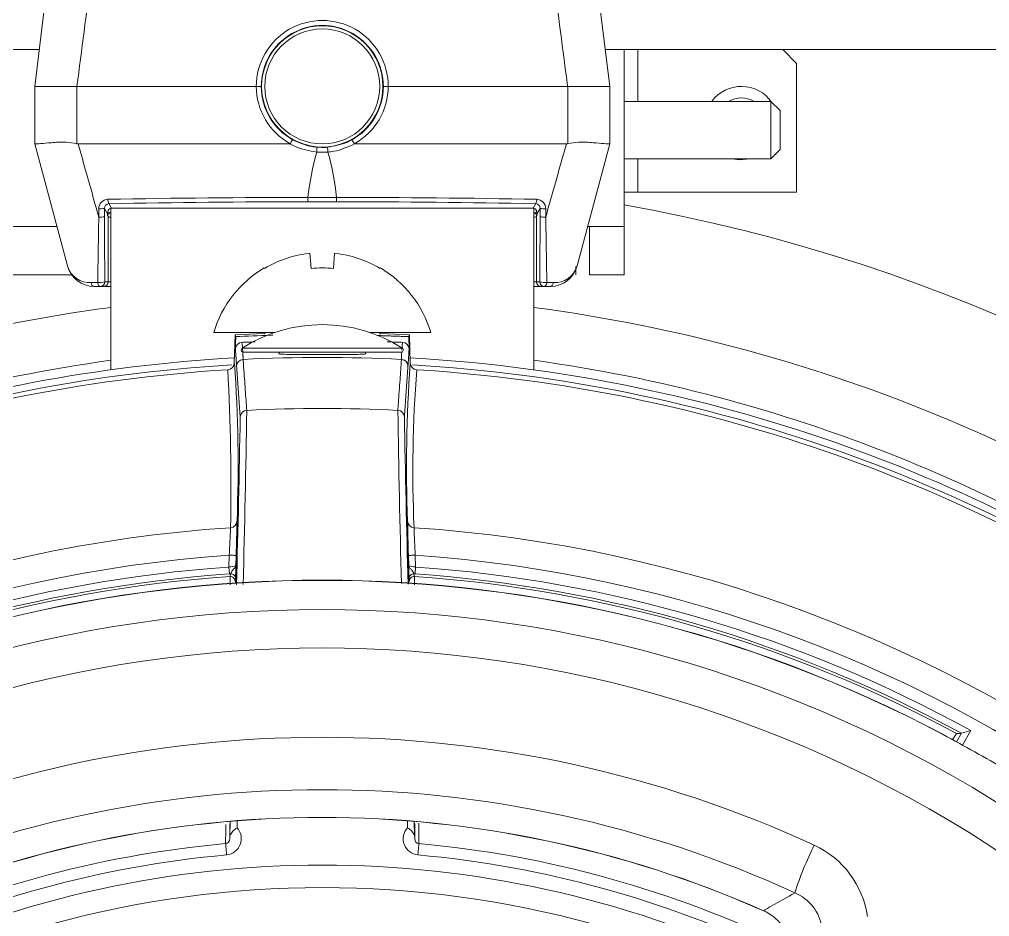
# Model space of a CAD drawing. Extents: x 7 to 113, y 1 to 87.
# Drawn here: x 106.314 to 108.423, y 38.972 to 40.924 of the extents above; entities that cross this region are included whole.
import ezdxf

# ---------------------------------------------------------------- set-up
doc = ezdxf.new("R2010")
doc.units = 0
doc.header["$MEASUREMENT"] = 0
doc.layers.add('OBJECT', color=7, linetype='CONTINUOUS')

msp = doc.modelspace()

# ---------------------------------------------------------------- linework, layer by layer
at = {"layer": 'OBJECT', "lineweight": 15}
for p, q in [((106.3831, 41.0669), (106.3477, 40.7782)), ((107.5623, 41.0669), (107.5977, 40.7782)), ((106.3575, 40.8582), (105.9138, 40.8582)), ((107.5879, 40.8582), (107.6288, 40.8582)), ((107.6288, 40.8582), (107.6288, 40.4732)), ((107.6588, 40.8582), (107.6288, 40.8582)), ((107.9738, 40.8582), (107.6588, 40.8582)), ((107.6588, 40.7457), (107.6588, 40.8582)), ((108.0038, 40.8282), (107.9738, 40.8582)), ((107.9738, 40.8582), (108.5747, 40.8582)), ((108.0038, 40.5482), (108.0038, 40.8282)), ((106.3477, 40.7782), (106.3477, 40.6532)), ((106.3477, 40.7782), (106.3477, 40.7782)), ((106.4392, 40.6537), (106.4392, 40.7782)), ((106.4394, 40.7782), (106.8293, 40.7782)), ((106.8293, 40.7782), (106.8293, 40.7782)), ((107.506, 40.7782), (107.1161, 40.7782)), ((107.1161, 40.7782), (107.1161, 40.7782)), ((107.5061, 40.6537), (107.5061, 40.7782)), ((107.5977, 40.7782), (107.5977, 40.6532)), ((107.5977, 40.7782), (107.5977, 40.7782)), ((107.9477, 40.7457), (107.6288, 40.7457)), ((107.9677, 40.7257), (107.9477, 40.7457)), ((107.9477, 40.6207), (107.9477, 40.7457)), ((107.9677, 40.7257), (107.9677, 40.6407)), ((106.3477, 40.6532), (106.3477, 40.6532)), ((106.442, 40.6532), (106.9024, 40.6532)), ((107.5034, 40.6532), (107.043, 40.6532)), ((107.5977, 40.6532), (107.5977, 40.6532)), ((107.9477, 40.6207), (107.9677, 40.6407)), ((107.6288, 40.6207), (107.9477, 40.6207)), ((107.6588, 40.5482), (107.6588, 40.6207)), ((106.9416, 40.5369), (107.0038, 40.5369)), ((107.6588, 40.5482), (107.6288, 40.5482)), ((108.0038, 40.5482), (107.6588, 40.5482)), ((106.5146, 40.5133), (106.5087, 40.5232)), ((107.0037, 40.5274), (106.9416, 40.5274)), ((107.4308, 40.5133), (107.4367, 40.5232)), ((106.499, 40.5127), (106.5061, 40.5008)), ((106.5061, 40.5008), (106.5061, 40.4984)), ((106.5062, 40.4965), (106.5069, 40.4952)), ((106.5069, 40.4952), (106.5069, 40.3532)), ((106.5073, 40.5078), (106.5071, 40.5082)), ((106.5127, 40.1617), (106.5127, 40.513)), ((106.5147, 40.5133), (106.5146, 40.5133)), ((106.5169, 40.5133), (107.4285, 40.5133)), ((106.5169, 40.5133), (107.4285, 40.5133)), ((106.5169, 40.5133), (106.5169, 40.5133)), ((107.4285, 40.5133), (107.4285, 40.5133)), ((107.4307, 40.5133), (107.4308, 40.5133)), ((107.4327, 40.513), (107.4327, 40.1617)), ((107.4381, 40.5078), (107.4383, 40.5082)), ((107.4392, 40.4965), (107.4384, 40.4952)), ((107.4384, 40.4952), (107.4384, 40.3532)), ((107.4463, 40.5127), (107.4393, 40.5008)), ((107.4393, 40.5008), (107.4393, 40.4984)), ((105.9138, 40.4732), (106.3959, 40.4732)), ((107.5495, 40.4732), (107.6288, 40.4732)), ((107.5538, 40.4732), (107.5538, 40.3682)), ((107.6288, 40.4732), (107.6288, 40.3682)), ((106.9484, 40.3824), (106.9459, 40.4153)), ((106.9995, 40.4153), (106.997, 40.3824)), ((105.9138, 40.3682), (106.4289, 40.3682)), ((106.8462, 40.3833), (106.8469, 40.3824)), ((107.0984, 40.3824), (107.0992, 40.3833)), ((107.5238, 40.3862), (107.5238, 40.3682)), ((107.5538, 40.3682), (107.6288, 40.3682)), ((106.5069, 40.3532), (106.4999, 40.3532)), ((106.5127, 40.3532), (106.5069, 40.3532)), ((107.4327, 40.3532), (107.4384, 40.3532)), ((107.4384, 40.3532), (107.4455, 40.3532)), ((106.4899, 40.3432), (106.497, 40.3432)), ((106.497, 40.3432), (106.5126, 40.3432)), ((107.4484, 40.3432), (107.4328, 40.3432)), ((107.4555, 40.3432), (107.4484, 40.3432)), ((106.7367, 40.2432), (106.87, 40.2432)), ((106.8477, 40.2432), (106.8477, 40.2394)), ((107.0754, 40.2432), (107.2087, 40.2432)), ((107.0977, 40.2394), (107.0977, 40.2432)), ((106.783, 40.238), (106.7814, 40.1765)), ((107.1624, 40.238), (107.164, 40.1765)), ((107.1465, 40.2092), (106.7988, 40.2092)), ((107.1439, 40.2), (106.8015, 40.2)), ((106.8789, 40.2), (106.8789, 40.1969)), ((107.0664, 40.1969), (107.0664, 40.2)), ((106.7698, 39.7329), (106.7705, 39.7585)), ((106.7855, 39.7581), (106.7849, 39.7357)), ((107.1605, 39.7357), (107.1599, 39.7581)), ((107.1749, 39.7585), (107.1755, 39.7329)), ((106.7709, 39.7179), (106.7698, 39.7329)), ((107.1755, 39.7329), (107.1745, 39.7179)), ((108.3827, 39.3772), (108.3641, 39.3451)), ((108.3511, 39.3524), (108.362, 39.3714)), ((106.7719, 39.1485), (106.7727, 39.1796)), ((106.7877, 39.1809), (106.7874, 39.1658)), ((107.158, 39.1658), (107.1576, 39.1808)), ((107.1727, 39.1795), (107.1735, 39.1485)), ((106.7717, 39.1415), (106.7719, 39.1485)), ((107.1735, 39.1471), (107.1735, 39.1484))]:
    msp.add_line(p, q, dxfattribs=at)
at = {"layer": 'OBJECT', "lineweight": 15, "flags": 128}
for points in [[(106.3477, 40.6532), (106.3833, 40.5205), (106.4188, 40.3877)], [(107.5977, 40.6532), (107.5621, 40.5205), (107.5265, 40.3877)], [(107.9036, 40.6207), (107.8792, 40.6184), (107.8639, 40.6207)], [(106.5147, 40.5133), (106.5152, 40.5133), (106.5169, 40.5133)], [(107.4285, 40.5133), (107.4291, 40.5133), (107.4307, 40.5133)], [(106.4846, 40.3518), (106.4848, 40.3501), (106.4852, 40.3484), (106.4857, 40.347), (106.4864, 40.3457), (106.4871, 40.3446), (106.488, 40.3439), (106.4889, 40.3434), (106.4899, 40.3432)], [(107.4608, 40.3518), (107.4606, 40.3501), (107.4602, 40.3484), (107.4597, 40.347), (107.459, 40.3457), (107.4582, 40.3446), (107.4574, 40.3439), (107.4565, 40.3434), (107.4555, 40.3432)], [(106.783, 40.238), (106.8304, 40.2403), (106.8477, 40.2409)], [(107.0977, 40.2409), (107.115, 40.2403), (107.1624, 40.238)], [(106.7855, 39.7581), (106.7852, 39.7581), (106.7844, 39.7581), (106.783, 39.7581), (106.7811, 39.7582), (106.7788, 39.7583), (106.7762, 39.7583), (106.7734, 39.7584), (106.7705, 39.7585)], [(107.1749, 39.7585), (107.172, 39.7584), (107.1691, 39.7583), (107.1666, 39.7583), (107.1643, 39.7582), (107.1624, 39.7581), (107.161, 39.7581), (107.1602, 39.7581), (107.1599, 39.7581)], [(106.7648, 39.1067), (106.7644, 39.1112), (106.764, 39.1155), (106.7637, 39.1196), (106.7633, 39.1232), (106.763, 39.1263), (106.7628, 39.1287), (106.7627, 39.1304), (106.7626, 39.1314)], [(107.1806, 39.1067), (107.181, 39.1112), (107.1814, 39.1155), (107.1817, 39.1196), (107.1821, 39.1232), (107.1823, 39.1263), (107.1826, 39.1287), (107.1827, 39.1304), (107.1828, 39.1314)]]:
    msp.add_lwpolyline(points, dxfattribs=at)
at = {"layer": 'OBJECT', "lineweight": 15}
for radius in [0.1319, 0.125]:
    msp.add_circle((106.9727, 40.7782), radius, dxfattribs=at)
for centre, radius, start, end in [((106.9727, 40.7782), 0.1434, 359.9941, 180.0059), ((106.9727, 40.7781), 0.1327, 359.9279, 180.0721), ((106.3919, 23.0894), 17.6889, 89.84675, 90.14329), ((106.8327, 40.6919), 0.0864, 85.1578, 92.2188), ((106.972, 40.7783), 0.1427, 180.0319, 241.0649), ((106.9728, 40.7782), 0.1328, 180.096, 240.8285), ((106.9726, 40.7782), 0.1328, 299.1757, 359.8999), ((106.9733, 40.7784), 0.1428, 298.9618, 359.9413), ((107.1127, 40.6919), 0.0864, 87.7812, 94.8422), ((107.5535, 23.0894), 17.6889, 89.85671, 90.15325), ((107.8838, 40.6982), 0.08, 34.8637, 143.5764), ((107.8838, 40.6982), 0.055, 59.7274, 120.2726), ((107.0332, 40.5842), 0.1475, 148.0824, 152.0259), ((106.9122, 40.5842), 0.1475, 27.9741, 31.9176), ((106.9025, 40.6538), 0.000615, 259.0692, 318.9456), ((105.6937, 40.7468), 1.2717, 354.9763, 355.4505), ((108.2517, 40.7468), 1.2717, 184.5495, 185.0237), ((107.0429, 40.6539), 0.000643, 222.482, 279.5032), ((107.532, 40.4746), 0.5937, 164.2828, 173.976), ((106.9727, 40.7778), 0.1429, 265.1062, 274.8938), ((106.4134, 40.4746), 0.5937, 6.024, 15.7172), ((106.9718, 15.2636), 25.2733, 90.06853, 91.05464), ((107.2608, 40.5345), 0.3192, 179.5761, 181.2669), ((106.6846, 40.5345), 0.3192, 358.7331, 0.4239), ((106.9736, 15.2636), 25.2733, 88.94536, 89.93147), ((106.5072, 40.5123), 0.0203, 91.6296, 180.395), ((106.5092, 40.513), 0.0102, 92.9327, 181.7455), ((106.5219, 40.531), 0.0153, 174.0038, 210.7862), ((106.9701, 15.6486), 24.8788, 90.06563, 91.06275), ((106.9752, 15.6486), 24.8788, 88.93725, 89.93437), ((107.4235, 40.531), 0.0153, 329.2138, 5.9962), ((107.4362, 40.513), 0.0102, 358.2545, 87.0673), ((107.4382, 40.5123), 0.0203, 359.605, 88.3704), ((106.9727, 36.8182), 3.76, 16.2407, 79.9508), ((129.9115, 40.034), 23.4291, 178.87502, 179.22279), ((106.4901, 40.5799), 0.0678, 267.3198, 277.6135), ((106.4901, 40.5617), 0.0678, 267.32, 277.613), ((106.4895, 40.4978), 0.0166, 2.2261, 23.0249), ((106.4604, 40.5967), 0.1071, 295.1355, 299.2437), ((106.4942, 40.497), 0.012, 357.4831, 13.0614), ((106.5305, 40.5004), 0.0244, 162.1271, 178.8955), ((106.497, 40.4953), 0.00992, 359.7305, 23.3486), ((106.5412, 40.4981), 0.0351, 179.5281, 182.6605), ((106.5118, 40.5107), 0.0072, 226.1293, 273.8954), ((106.5128, 40.505), 0.0114, 239.2142, 269.4927), ((106.5148, 40.5049), 0.00843, 91.4861, 156.7797), ((106.5169, 40.2856), 0.2278, 89.9995, 90.565), ((107.4285, 40.2856), 0.2278, 89.435, 90.0005), ((107.4306, 40.5049), 0.00843, 23.2203, 88.5139), ((107.4334, 40.5107), 0.00733, 262.3713, 315.0111), ((107.485, 40.5967), 0.1071, 240.7563, 244.8645), ((107.4326, 40.505), 0.0114, 270.5073, 300.7858), ((107.4149, 40.5004), 0.0244, 1.1045, 17.8729), ((107.4484, 40.4953), 0.00992, 156.6514, 180.2695), ((107.4512, 40.497), 0.012, 166.9386, 182.5169), ((107.4042, 40.4981), 0.0351, 357.3395, 0.4719), ((107.4559, 40.4978), 0.0166, 156.9751, 177.7739), ((107.4553, 40.5799), 0.0678, 262.3865, 272.6802), ((107.4553, 40.5617), 0.0678, 262.387, 272.68), ((84.0338, 40.034), 23.4291, 0.77721, 1.12498), ((106.9727, 40.1698), 0.2469, 96.217, 120.6029), ((106.9727, 40.1698), 0.2469, 59.3971, 83.783), ((106.467, 40.4014), 0.05, 195.9425, 273.9347), ((106.4768, 40.4032), 0.06, 194.9993, 270.0007), ((107.4686, 40.4032), 0.06, 269.9993, 345.0007), ((107.4784, 40.4014), 0.05, 266.0653, 344.0575), ((106.9727, 40.1716), 0.2466, 120.8571, 163.1157), ((106.9727, 40.0741), 0.3092, 85.4885, 94.5115), ((106.9727, 40.1716), 0.2466, 16.8843, 59.1429), ((106.4785, 40.3512), 0.00813, 177.5726, 257.8036), ((106.4896, 40.381), 0.0296, 260.2217, 290.3043), ((106.4899, 40.3532), 0.00999, 270.04, 0.0389), ((106.497, 40.3532), 0.00999, 270.04, 0.0389), ((107.4484, 40.3532), 0.00999, 179.9611, 269.96), ((107.4558, 40.381), 0.0296, 249.6957, 279.7783), ((107.4555, 40.3532), 0.00999, 179.9611, 269.96), ((107.4669, 40.3512), 0.00813, 282.1964, 2.4274), ((106.9727, 36.8182), 3.5095, 97.5316, 128.0676), ((106.9727, 36.8182), 3.5095, 51.9324, 82.4684), ((106.9727, 39.937), 0.323, 57.4319, 122.5681), ((106.7987, 40.2066), 0.0149, 92.3202, 178.5401), ((106.653, 40.1992), 0.1468, 0.8961, 8.7199), ((107.1467, 40.2066), 0.0149, 1.4639, 87.6759), ((106.8015, 40.205), 0.005, 122.5681, 270), ((107.1439, 40.205), 0.005, 270, 57.4319), ((107.8426, 40.16), 0.6983, 176.688, 177.9951), ((106.9727, 36.8582), 3.356, 97.8782, 125.6868), ((106.9727, 36.8182), 3.375, 93.2438, 123.2401), ((106.7664, 40.1769), 0.015, 273.5142, 358.5), ((103.6611, 39.9535), 3.1286, 357.7909, 4.0787), ((106.8014, 40.1694), 0.015, 92.9181, 178.4866), ((106.8014, 40.1694), 0.015, 92.9033, 178.4721), ((106.9727, 36.8182), 3.3706, 87.0742, 92.9258), ((107.144, 40.1694), 0.015, 33.3784, 87.0708), ((107.144, 40.1694), 0.015, 1.5134, 87.0819), ((107.144, 40.1694), 0.015, 1.5082, 33.3598), ((106.9727, 36.8182), 3.375, 56.7599, 86.8016), ((107.179, 40.1769), 0.015, 181.5001, 266.4857), ((106.9727, 36.8582), 3.356, 54.3132, 82.1218), ((106.9727, 36.8182), 3.36, 93.3521, 125.6636), ((106.9727, 36.8182), 3.35, 93.5142, 125.5044), ((101.9844, 39.9074), 4.7897, 358.9352, 3.0462), ((106.7868, 40.1698), 0.000338, 182.1993, 183.4077), ((110.3713, 39.9513), 3.2154, 176.018, 182.1101), ((107.1586, 40.1698), 0.000338, 356.5923, 357.8007), ((106.9727, 36.8182), 3.36, 54.3364, 86.6557), ((110.0901, 39.9397), 2.9205, 175.6371, 182.3815), ((106.9727, 36.8182), 3.35, 54.4956, 86.4858), ((106.8092, 40.0586), 0.015, 92.8803, 178.4867), ((63.6916, 40.7843), 43.1228, 358.55197, 359.05559), ((106.9727, 36.8182), 3.2595, 87.1121, 92.8879), ((140.2518, 40.5763), 33.1187, 180.86987, 181.52102), ((107.1362, 40.0586), 0.015, 1.5133, 87.1197), ((78.059, 40.5215), 28.739, 358.3506, 359.07778), ((146.8898, 40.7689), 39.745, 181.02343, 181.54753), ((106.9727, 36.8182), 3.0068, 93.8025, 160.2009), ((102.3401, 39.994), 4.4367, 356.9573, 357.7319), ((106.7724, 39.8333), 0.0149, 273.5675, 358.3078), ((97.8294, 40.01), 8.9596, 358.38897, 358.86734), ((117.2387, 40.0369), 10.0826, 181.1593, 181.58439), ((107.173, 39.8333), 0.0149, 181.6922, 266.4325), ((113.4848, 40.0811), 6.3182, 182.38343, 182.92737), ((106.9727, 36.8182), 3.0068, 19.7991, 86.1975), ((106.9727, 36.8182), 2.9472, 93.9337, 159.5632), ((106.9727, 36.8182), 2.9472, 20.4368, 86.0663), ((106.7501, 39.8784), 0.1468, 277.7177, 283.7107), ((102.4552, 39.8467), 4.3312, 358.1628, 358.5317), ((112.9743, 39.8895), 5.8158, 181.51537, 181.79008), ((107.1949, 39.8763), 0.1447, 256.2458, 262.3258), ((106.9727, 36.8182), 2.9217, 93.9812, 118.8549), ((106.9727, 36.8182), 2.9067, 93.9812, 118.5533), ((106.9727, 36.8182), 2.901, 93.9579, 118.3816), ((108.0276, 39.684), 1.2554, 178.7065, 179.5411), ((106.7731, 39.7024), 0.01, 358.5077, 93.9575), ((106.7741, 39.7081), 0.01, 358.5078, 93.9304), ((107.1713, 39.7081), 0.01, 86.0696, 181.4922), ((107.1722, 39.7024), 0.01, 86.0425, 181.4923), ((106.9727, 36.8182), 2.901, 61.6184, 86.0421), ((105.4608, 39.677), 1.7125, 0.5647, 1.1839), ((106.9727, 36.8182), 2.9067, 61.4467, 86.0188), ((106.9727, 36.8182), 2.9217, 61.1451, 86.0188), ((106.9722, 36.8187), 2.8855, 62.0886, 117.9114), ((106.9722, 36.8187), 2.8851, 62.0886, 117.9114), ((106.9722, 36.8664), 2.774, 56.1246, 123.8754), ((106.9722, 36.8943), 2.6625, 55.9271, 124.0729), ((110.9238, 30.2658), 9.4591, 105.58317, 105.71309), ((106.9722, 36.8075), 2.555, 65.2451, 114.7549), ((108.438, 39.3035), 0.1093, 142.1537, 150.6642), ((106.9722, 36.7797), 2.4688, 65.3953, 114.6047), ((106.9722, 36.8187), 2.3696, 66.1107, 113.8893), ((106.9722, 36.8187), 2.3693, 66.1107, 113.8893), ((106.7614, 39.1418), 0.0353, 275.5459, 42.7353), ((106.8123, 39.128), 0.0453, 123.3968, 153.1271), ((107.184, 39.1418), 0.0353, 137.2452, 264.4736), ((107.1369, 39.1313), 0.0404, 25.0469, 58.4292), ((106.9727, 36.8182), 2.3227, 95.19, 115.9848), ((106.7614, 39.1416), 0.0103, 276.6849, 359.4829), ((107.184, 39.1416), 0.0103, 180.3261, 263.5061), ((106.9727, 36.8182), 2.3227, 64.0424, 84.81), ((108.6219, 38.832), 0.6508, 152.9785, 162.8136), ((107.958, 38.9444), 0.2017, 7.9672, 65.3569), ((106.9727, 36.8182), 2.2979, 95.19, 115.4799), ((106.9727, 36.8182), 2.2979, 64.5353, 84.81), ((106.9727, 36.8182), 2.2663, 65.0518, 114.9482), ((106.9727, 36.8182), 2.2174, 74.5854, 105.4146), ((107.9605, 38.9326), 0.0999, 8.7784, 66.6324), ((107.8925, 38.895), 0.0985, 6.7996, 66.4524)]:
    msp.add_arc(centre, radius, start, end, dxfattribs=at)
for centre, major_axis, ratio, start_param, end_param in [((106.7804, 39.5235), (0.0084, 0.3225), 0.002524, 5.286347, 7.28196), ((107.165, 39.5235), (-0.0084, 0.3225), 0.002524, 5.285885, 7.280024), ((110.0433, 35.0454), (4.6065, -2.6595), 0.745432, 2.319076, 2.32127)]:
    msp.add_ellipse(centre, major_axis=major_axis, ratio=ratio, start_param=start_param, end_param=end_param, dxfattribs=at)
for points, knots in [([(106.4394, 40.7782), (106.4497, 40.8575), (106.4673, 40.994), (106.4849, 41.1304), (106.4922, 41.1875)], [0, 0, 0, 0, 0.581449, 1, 1, 1, 1]), ([(107.506, 40.7782), (107.4957, 40.8575), (107.4781, 40.994), (107.4605, 41.1304), (107.4531, 41.1875)], [0, 0, 0, 0, 0.581449, 1, 1, 1, 1]), ([(106.908, 40.6622), (106.9218, 40.656), (106.939, 40.6483), (106.9576, 40.6463), (106.9614, 40.6459)], [0, 0, 0, 0, 0.796377, 1, 1, 1, 1]), ([(106.984, 40.6459), (106.9988, 40.6485), (107.0175, 40.6517), (107.034, 40.6604), (107.0374, 40.6622)], [0, 0, 0, 0, 0.796377, 1, 1, 1, 1]), ([(106.3477, 40.6532), (106.3479, 40.6532), (106.3487, 40.653), (106.3587, 40.6538), (106.3825, 40.6554), (106.4112, 40.6584), (106.4314, 40.655), (106.4392, 40.6537)], [0, 0, 0, 0, 0.097508, 0.351331, 0.599304, 0.843154, 1, 1, 1, 1]), ([(106.9605, 40.6354), (106.9444, 40.6382), (106.9241, 40.6417), (106.9061, 40.6512), (106.9024, 40.6532)], [0, 0, 0, 0, 0.79181, 1, 1, 1, 1]), ([(106.9614, 40.6459), (106.9681, 40.6456), (106.9756, 40.6452), (106.9832, 40.6458), (106.984, 40.6459)], [0, 0, 0, 0, 0.886118, 1, 1, 1, 1]), ([(107.043, 40.6532), (107.0281, 40.6465), (107.0094, 40.638), (106.9891, 40.6359), (106.9849, 40.6354)], [0, 0, 0, 0, 0.791837, 1, 1, 1, 1]), ([(107.5977, 40.6532), (107.5975, 40.6532), (107.5967, 40.653), (107.5867, 40.6538), (107.5629, 40.6554), (107.5342, 40.6584), (107.514, 40.655), (107.5061, 40.6537)], [0, 0, 0, 0, 0.097508, 0.351331, 0.599304, 0.843154, 1, 1, 1, 1]), ([(106.865, 40.2368), (106.8639, 40.2368), (106.8339, 40.2363), (106.8088, 40.2351), (106.7846, 40.2339)], [0, 0, 0, 0, 0.035338, 1, 1, 1, 1]), ([(107.1457, 40.2044), (107.1457, 40.2049), (107.1462, 40.2138), (107.1467, 40.2178), (107.1473, 40.2215)], [0, 0, 0, 0, 0.05593, 1, 1, 1, 1]), ([(106.8007, 40.1844), (106.8007, 40.1841), (106.8008, 40.1828), (106.8011, 40.1773), (106.8027, 40.1554), (106.8052, 40.1198), (106.8074, 40.0883), (106.8085, 40.0735)], [0, 0, 0, 0, 0.007069, 0.035343, 0.14844, 0.600828, 1, 1, 1, 1]), ([(106.9053, 40.1951), (106.8985, 40.1953), (106.8851, 40.1956), (106.8768, 40.1962), (106.8781, 40.1968), (106.8784, 40.1969)], [0, 0, 0, 0, 0.428805, 0.857606, 1, 1, 1, 1]), ([(107.067, 40.1969), (107.0673, 40.1968), (107.0686, 40.1962), (107.0596, 40.1956), (107.041, 40.1951), (107.0141, 40.1948), (106.9826, 40.1947), (106.9501, 40.1948), (106.9234, 40.1949), (106.9103, 40.195), (106.9053, 40.1951)], [0, 0, 0, 0, 0.050575, 0.193953, 0.337211, 0.480415, 0.623619, 0.766833, 0.91005, 1, 1, 1, 1]), ([(107.1369, 40.0735), (107.1369, 40.0738), (107.137, 40.0751), (107.1374, 40.0806), (107.139, 40.1025), (107.1415, 40.1382), (107.1437, 40.1696), (107.1447, 40.1844)], [0, 0, 0, 0, 0.007069, 0.035343, 0.14844, 0.600828, 1, 1, 1, 1]), ([(106.7734, 39.7181), (106.7736, 39.7183), (106.7739, 39.7188), (106.7751, 39.7219), (106.778, 39.7264), (106.7818, 39.7302), (106.7839, 39.7328), (106.7847, 39.7344), (106.7849, 39.7353), (106.7849, 39.7357), (106.7849, 39.7357)], [0, 0, 0, 0, 0.140931, 0.288784, 0.468867, 0.6962, 0.839459, 0.916871, 0.995593, 1, 1, 1, 1]), ([(107.1605, 39.7357), (107.1605, 39.7357), (107.1605, 39.7353), (107.1607, 39.7344), (107.1615, 39.7328), (107.1636, 39.7302), (107.1674, 39.7264), (107.1703, 39.7219), (107.1715, 39.7188), (107.1718, 39.7183), (107.172, 39.7181)], [0, 0, 0, 0, 0.004407, 0.083129, 0.160541, 0.3038, 0.531133, 0.711216, 0.859069, 1, 1, 1, 1]), ([(106.7725, 39.7123), (106.7725, 39.7125), (106.7726, 39.713), (106.7729, 39.715), (106.7732, 39.7168), (106.7734, 39.7181)], [0, 0, 0, 0, 0.061262, 0.306306, 1, 1, 1, 1]), ([(107.172, 39.7181), (107.172, 39.718), (107.1721, 39.7174), (107.1724, 39.7155), (107.1727, 39.7137), (107.1729, 39.7123)], [0, 0, 0, 0, 0.061262, 0.306306, 1, 1, 1, 1]), ([(108.5888, 39.2116), (108.5457, 39.239), (108.4591, 39.2939), (108.3683, 39.3434), (108.3227, 39.3682)], [0, 0, 0, 0, 0.497922, 1, 1, 1, 1]), ([(106.7626, 39.1314), (106.7626, 39.132), (106.7626, 39.1358), (106.7627, 39.1497), (106.7628, 39.1631), (106.7628, 39.1731)], [0, 0, 0, 0, 0.041523, 0.276149, 1, 1, 1, 1]), ([(107.1735, 39.1485), (107.1735, 39.1473), (107.1736, 39.1449), (107.1737, 39.1427), (107.1737, 39.1416), (107.1737, 39.1415)], [0, 0, 0, 0, 0.491108, 0.983659, 1, 1, 1, 1]), ([(107.9318, 38.9853), (107.9374, 38.9886), (107.9602, 39.0017), (107.983, 39.0146), (108.0001, 39.0243)], [0, 0, 0, 0, 0.247159, 1, 1, 1, 1])]:
    msp.add_open_spline(points, degree=3, knots=knots, dxfattribs=at)
for points in [[(106.4392, 40.7782), (106.4394, 40.7782)], [(107.5061, 40.7782), (107.506, 40.7782)], [(106.442, 40.6532), (106.4392, 40.6537)], [(106.4869, 40.494), (106.442, 40.6532)], [(107.4584, 40.494), (107.5034, 40.6532)], [(107.5034, 40.6532), (107.5061, 40.6537)], [(106.9605, 40.6354), (106.9605, 40.6354)], [(106.9849, 40.6354), (106.9849, 40.6354)], [(106.9416, 40.5369), (106.9416, 40.5369)], [(107.0038, 40.5369), (107.0038, 40.5369)], [(106.4869, 40.5122), (106.4869, 40.494)], [(106.4991, 40.4945), (106.499, 40.5127)], [(106.4999, 40.3532), (106.4991, 40.4945)], [(107.4455, 40.3532), (107.4463, 40.4945)], [(107.4463, 40.4945), (107.4463, 40.5127)], [(107.4585, 40.5122), (107.4584, 40.494)], [(106.4846, 40.3518), (106.4704, 40.3515)], [(107.4608, 40.3518), (107.475, 40.3515)], [(106.4768, 40.3432), (106.4899, 40.3432)], [(107.4686, 40.3432), (107.4555, 40.3432)], [(106.783, 40.238), (106.7846, 40.2339)], [(106.7846, 40.2339), (106.7839, 40.207)], [(106.7981, 40.2215), (106.8267, 40.2225)], [(107.1608, 40.2339), (107.0921, 40.2364)], [(107.1135, 40.2227), (107.1473, 40.2215)], [(107.1608, 40.2339), (107.1624, 40.238)], [(107.1615, 40.207), (107.1608, 40.2339)], [(106.7864, 40.1698), (106.7839, 40.207)], [(106.7999, 40.1988), (106.8007, 40.1844)], [(107.1615, 40.207), (107.159, 40.1698)], [(106.7814, 40.1765), (106.7817, 40.176)], [(107.1637, 40.1745), (107.164, 40.1765)], [(106.7942, 40.059), (106.7864, 40.1698)], [(107.159, 40.1698), (107.1512, 40.059)], [(106.7734, 39.7181), (106.7709, 39.7179)], [(107.1745, 39.7179), (107.172, 39.7181)], [(106.7841, 39.7079), (106.7831, 39.7021)], [(107.1622, 39.7021), (107.1613, 39.7079)], [(108.362, 39.3714), (108.362, 39.3714)], [(106.7719, 39.1742), (106.7717, 39.1415)], [(107.1737, 39.1415), (107.1735, 39.176)], [(107.1826, 39.1758), (107.1828, 39.1314)]]:
    msp.add_open_spline(points, degree=1, dxfattribs=at)

doc.saveas('drawing.dxf')
